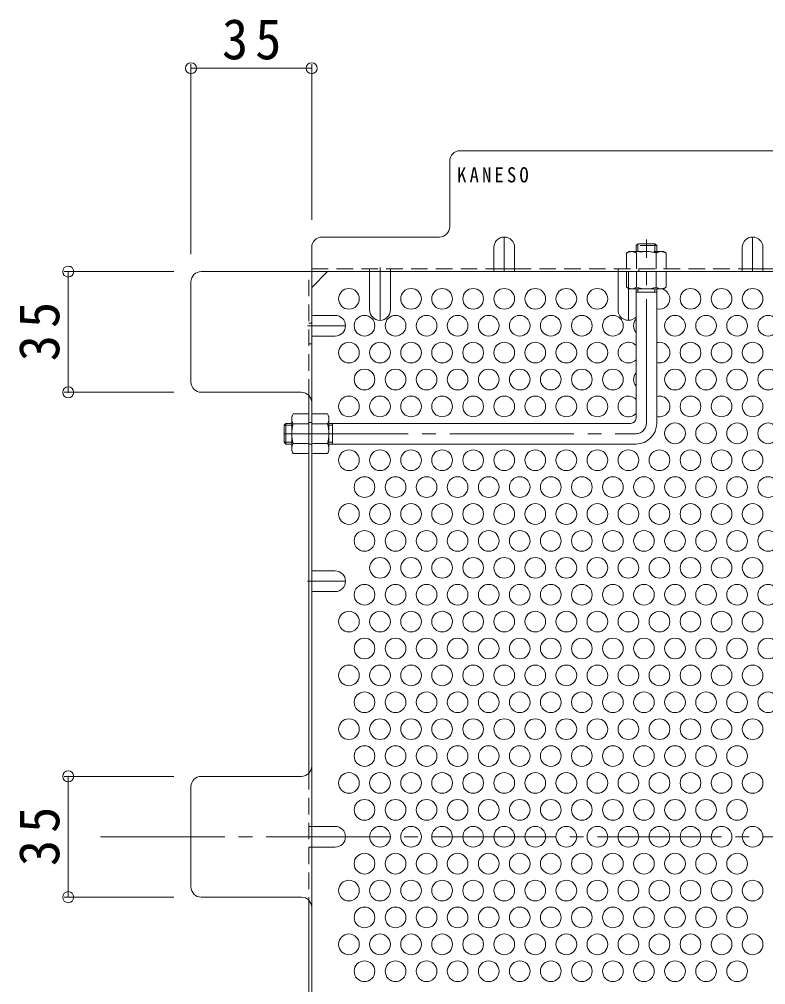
# Model space of a CAD drawing. Units: millimetres at full size, sheet at 1:4; details may follow other scales. Extents: x -860 to 1063, y -1925 to 732.
# Drawn here: x 239.9 to 456.2, y 432.3 to 712.1 of the extents above; entities that cross this region are included whole.
import ezdxf

# ---------------------------------------------------------------- set-up
doc = ezdxf.new("R2010")
doc.units = ezdxf.units.MM
doc.header["$LTSCALE"] = 4
doc.header["$PDMODE"] = 32
doc.header["$PDSIZE"] = 3.2
for name, pattern in [('CHAIN1', [8, 5, -1, 1, -1]), ('CHAIN2', [12, 9, -1, 1, -1]), ('DASHED1', [1.8, 1.2, -0.6])]:
    doc.linetypes.add(name, pattern=pattern)
for name, color, linetype, lineweight in [('A-1_躯体', 3, 'Continuous', 9), ('A-4_その他', 7, 'Continuous', 9), ('A-5_文字', 7, 'Continuous', 9), ('A-6_寸法', 2, 'Continuous', 9), ('A-7_ハッチ', 2, 'Continuous', 9), ('A-8_記号', 2, 'Continuous', 9), ('A-9_ｸｳﾁｮｳｷ', 2, 'Continuous', 9)]:
    doc.layers.add(name, color=color, linetype=linetype, lineweight=lineweight)
doc.styles.add('ＭＳ ゴシック', font='')
doc.styles.get('ＭＳ ゴシック').set_extended_font_data('MS Gothic')

msp = doc.modelspace()

# ---------------------------------------------------------------- linework, layer by layer
at = {"layer": 'A-1_躯体', "linetype": 'DASHED1'}
for p, q in [((418.638, 646.462), (419.138, 646.962)), ((418.638, 646.462), (418.638, 644.762)), ((424.638, 646.462), (418.638, 646.462)), ((419.138, 644.762), (419.138, 646.962)), ((424.138, 644.762), (424.138, 646.962)), ((424.638, 646.462), (424.638, 644.762))]:
    msp.add_line(p, q, dxfattribs=at)
at = {"layer": 'A-1_躯体', "linetype": 'CHAIN2'}
for p, q in [((421.638, 594.962), (421.638, 648.194)), ((316.638, 591.962), (418.638, 591.962))]:
    msp.add_line(p, q, dxfattribs=at)
at = {"layer": 'A-1_躯体'}
for p, q in [((418.638, 596.462), (418.638, 633.962)), ((424.638, 632.962), (418.638, 632.962)), ((419.138, 632.962), (419.138, 633.962)), ((424.138, 632.962), (424.138, 633.962)), ((424.638, 594.962), (424.638, 633.962)), ((318.838, 594.462), (316.638, 594.462)), ((317.138, 594.962), (318.838, 594.962)), ((317.138, 594.962), (317.138, 588.962)), ((329.638, 594.962), (417.138, 594.962)), ((330.638, 594.462), (329.638, 594.462)), ((330.638, 594.962), (330.638, 588.962)), ((318.838, 589.462), (316.638, 589.462)), ((317.138, 588.962), (316.638, 589.462)), ((317.138, 588.962), (318.838, 588.962)), ((330.638, 589.462), (329.638, 589.462)), ((329.638, 588.962), (418.638, 588.962))]:
    msp.add_line(p, q, dxfattribs=at)
at = {"layer": 'A-1_躯体', "linetype": 'DASHED1'}
msp.add_lwpolyline([(424.638, 646.462), (424.138, 646.962), (419.138, 646.962)], dxfattribs=at)
at = {"layer": 'A-1_躯体'}
msp.add_lwpolyline([(317.138, 594.962), (316.638, 594.462), (316.638, 589.462)], dxfattribs=at)
for centre, radius in [((417.138, 596.462), 1.5), ((418.638, 594.962), 6)]:
    msp.add_arc(centre, radius, 270, 0, dxfattribs=at)
at = {"layer": 'A-1_躯体', "linetype": 'CHAIN2'}
msp.add_arc((418.638, 594.962), 3, 270, 0, dxfattribs=at)
at = {"layer": 'A-4_その他'}
for p, q in [((289.635, 699.074), (289.635, 643.962)), ((289.635, 697.874), (324.638, 697.874)), ((324.638, 699.074), (324.638, 653.962)), ((252.864, 638.962), (284.635, 638.962)), ((254.064, 638.962), (254.064, 603.961)), ((252.864, 603.961), (284.635, 603.961)), ((252.864, 492.659), (284.635, 492.659)), ((254.064, 492.659), (254.064, 457.658)), ((252.864, 457.658), (284.635, 457.658))]:
    msp.add_line(p, q, dxfattribs=at)
for p in [(289.635, 697.874), (324.638, 697.874), (254.064, 638.962), (254.064, 603.961), (254.064, 492.659), (254.064, 457.658)]:
    msp.add_point(p, dxfattribs=at)
at = {"layer": 'A-6_寸法'}
for centre in [(335.438, 631.043), (353.438, 631.043), (362.438, 631.043), (371.438, 631.043), (380.438, 631.043), (389.438, 631.043), (398.438, 631.043), (407.438, 631.043), (434.438, 631.043), (443.438, 631.043), (452.438, 631.043), (339.938, 623.248), (348.938, 623.248), (357.938, 623.248), (366.938, 623.248), (375.938, 623.248), (384.938, 623.248), (393.938, 623.248), (402.938, 623.248), (411.938, 623.248), (429.938, 623.248), (438.938, 623.248), (447.938, 623.248), (456.938, 623.248), (335.438, 615.454), (344.438, 615.454), (353.438, 615.454), (362.438, 615.454), (371.438, 615.454), (380.438, 615.454), (389.438, 615.454), (398.438, 615.454), (407.438, 615.454), (434.438, 615.454), (443.438, 615.454), (452.438, 615.454), (339.938, 607.66), (348.938, 607.66), (357.938, 607.66), (366.938, 607.66), (375.938, 607.66), (384.938, 607.66), (393.938, 607.66), (402.938, 607.66), (411.938, 607.66), (429.938, 607.66), (438.938, 607.66), (447.938, 607.66), (456.938, 607.66), (335.438, 599.866), (344.438, 599.866), (353.438, 599.866), (362.438, 599.866), (371.438, 599.866), (380.438, 599.866), (389.438, 599.866), (398.438, 599.866), (407.438, 599.866), (434.438, 599.866), (443.438, 599.866), (452.438, 599.866), (429.938, 592.072), (438.938, 592.072), (447.938, 592.072), (456.938, 592.072), (335.438, 584.277), (344.438, 584.277), (353.438, 584.277), (362.438, 584.277), (371.438, 584.277), (380.438, 584.277), (389.438, 584.277), (398.438, 584.277), (407.438, 584.277), (416.438, 584.277), (425.438, 584.277), (434.438, 584.277), (443.438, 584.277), (452.438, 584.277), (339.938, 576.483), (348.938, 576.483), (357.938, 576.483), (366.938, 576.483), (375.938, 576.483), (384.938, 576.483), (393.938, 576.483), (402.938, 576.483), (411.938, 576.483), (420.938, 576.483), (429.938, 576.483), (438.938, 576.483), (447.938, 576.483), (456.938, 576.483), (335.438, 568.689), (344.438, 568.689), (353.438, 568.689), (362.438, 568.689), (371.438, 568.689), (380.438, 568.689), (389.438, 568.689), (398.438, 568.689), (407.438, 568.689), (416.438, 568.689), (425.438, 568.689), (434.438, 568.689), (443.438, 568.689), (452.438, 568.689), (339.938, 560.895), (348.938, 560.895), (357.938, 560.895), (366.938, 560.895), (375.938, 560.895), (384.938, 560.895), (393.938, 560.895), (402.938, 560.895), (411.938, 560.895), (420.938, 560.895), (429.938, 560.895), (438.938, 560.895), (447.938, 560.895), (456.938, 560.895), (344.438, 553.1), (353.438, 553.1), (362.438, 553.1), (371.438, 553.1), (380.438, 553.1), (389.438, 553.1), (398.438, 553.1), (407.438, 553.1), (416.438, 553.1), (425.438, 553.1), (434.438, 553.1), (443.438, 553.1), (452.438, 553.1), (339.938, 545.306), (348.938, 545.306), (357.938, 545.306), (366.938, 545.306), (375.938, 545.306), (384.938, 545.306), (393.938, 545.306), (402.938, 545.306), (411.938, 545.306), (420.938, 545.306), (429.938, 545.306), (438.938, 545.306), (447.938, 545.306), (456.938, 545.306), (335.438, 537.512), (344.438, 537.512), (353.438, 537.512), (362.438, 537.512), (371.438, 537.512), (380.438, 537.512), (389.438, 537.512), (398.438, 537.512), (407.438, 537.512), (416.438, 537.512), (425.438, 537.512), (434.438, 537.512), (443.438, 537.512), (452.438, 537.512), (339.938, 529.718), (348.938, 529.718), (357.938, 529.718), (366.938, 529.718), (375.938, 529.718), (384.938, 529.718), (393.938, 529.718), (402.938, 529.718), (411.938, 529.718), (420.938, 529.718), (429.938, 529.718), (438.938, 529.718), (447.938, 529.718), (456.938, 529.718), (335.438, 521.924), (344.438, 521.924), (353.438, 521.924), (362.438, 521.924), (371.438, 521.924), (380.438, 521.924), (389.438, 521.924), (398.438, 521.924), (407.438, 521.924), (416.438, 521.924), (425.438, 521.924), (434.438, 521.924), (443.438, 521.924), (452.438, 521.924), (339.938, 514.129), (348.938, 514.129), (357.938, 514.129), (366.938, 514.129), (375.938, 514.129), (384.938, 514.129), (393.938, 514.129), (402.938, 514.129), (411.938, 514.129), (420.938, 514.129), (429.938, 514.129), (438.938, 514.129), (447.938, 514.129), (456.938, 514.129), (335.438, 506.335), (344.438, 506.335), (353.438, 506.335), (362.438, 506.335), (371.438, 506.335), (380.438, 506.335), (389.438, 506.335), (398.438, 506.335), (407.438, 506.335), (416.438, 506.335), (425.438, 506.335), (434.438, 506.335), (443.438, 506.335), (452.438, 506.335), (339.938, 498.541), (348.938, 498.541), (357.938, 498.541), (366.938, 498.541), (375.938, 498.541), (384.938, 498.541), (393.938, 498.541), (402.938, 498.541), (411.938, 498.541), (420.938, 498.541), (429.938, 498.541), (438.938, 498.541), (447.938, 498.541), (335.438, 490.747), (344.438, 490.747), (353.438, 490.747), (362.438, 490.747), (371.438, 490.747), (380.438, 490.747), (389.438, 490.747), (398.438, 490.747), (407.438, 490.747), (416.438, 490.747), (425.438, 490.747), (434.438, 490.747), (443.438, 490.747), (452.438, 490.747), (339.938, 482.952), (348.938, 482.952), (357.938, 482.952), (366.938, 482.952), (375.938, 482.952), (384.938, 482.952), (393.938, 482.952), (402.938, 482.952), (411.938, 482.952), (420.938, 482.952), (429.938, 482.952), (438.938, 482.952), (447.938, 482.952), (344.438, 475.158), (353.438, 475.158), (362.438, 475.158), (371.438, 475.158), (380.438, 475.158), (389.438, 475.158), (398.438, 475.158), (407.438, 475.158), (416.438, 475.158), (425.438, 475.158), (434.438, 475.158), (443.438, 475.158), (452.438, 475.158), (339.938, 467.364), (348.938, 467.364), (357.938, 467.364), (366.938, 467.364), (375.938, 467.364), (384.938, 467.364), (393.938, 467.364), (402.938, 467.364), (411.938, 467.364), (420.938, 467.364), (429.938, 467.364), (438.938, 467.364), (447.938, 467.364), (335.438, 459.57), (344.438, 459.57), (353.438, 459.57), (362.438, 459.57), (371.438, 459.57), (380.438, 459.57), (389.438, 459.57), (398.438, 459.57), (407.438, 459.57), (416.438, 459.57), (425.438, 459.57), (434.438, 459.57), (443.438, 459.57), (452.438, 459.57), (339.938, 451.775), (348.938, 451.775), (357.938, 451.775), (366.938, 451.775), (375.938, 451.775), (384.938, 451.775), (393.938, 451.775), (402.938, 451.775), (411.938, 451.775), (420.938, 451.775), (429.938, 451.775), (438.938, 451.775), (447.938, 451.775), (335.438, 443.981), (344.438, 443.981), (353.438, 443.981), (362.438, 443.981), (371.438, 443.981), (380.438, 443.981), (389.438, 443.981), (398.438, 443.981), (407.438, 443.981), (416.438, 443.981), (425.438, 443.981), (434.438, 443.981), (443.438, 443.981), (452.438, 443.981), (339.938, 436.187), (348.938, 436.187), (357.938, 436.187), (366.938, 436.187), (375.938, 436.187), (384.938, 436.187), (393.938, 436.187), (402.938, 436.187), (411.938, 436.187), (420.938, 436.187), (429.938, 436.187), (438.938, 436.187), (447.938, 436.187)]:
    msp.add_circle(centre, 3, dxfattribs=at)
for centre, start, end in [((425.438, 631.043), 254.53399, 76.64902), ((420.938, 623.248), 140.0555, 219.9445), ((416.438, 615.454), 42.83343, 317.16657), ((425.438, 615.454), 254.53399, 105.46601), ((420.938, 607.66), 140.0555, 219.9445), ((416.438, 599.866), 42.83343, 317.16657), ((425.438, 599.866), 254.53399, 105.46601)]:
    msp.add_arc(centre, 3, start, end, dxfattribs=at)
at = {"layer": 'A-7_ハッチ'}
for p, q in [((609.237, 673.962), (367.639, 673.962)), ((364.639, 651.962), (364.639, 670.962)), ((327.638, 648.962), (361.639, 648.962)), ((324.638, 645.962), (324.638, 304.355)), ((292.635, 638.962), (684.242, 638.962)), ((324.638, 634.349), (329.25, 638.962)), ((377.438, 639.762), (383.438, 639.762)), ((449.438, 639.762), (455.438, 639.762)), ((289.635, 606.961), (289.635, 635.962)), ((321.638, 603.961), (292.635, 603.961)), ((323.838, 603), (323.838, 493.619)), ((321.638, 492.659), (292.635, 492.659)), ((289.635, 460.658), (289.635, 489.659)), ((321.638, 457.658), (292.635, 457.658)), ((323.838, 347.316), (323.838, 456.697))]:
    msp.add_line(p, q, dxfattribs=at)
at = {"layer": 'A-7_ハッチ', "linetype": 'DASHED1'}
for p, q in [((323.838, 603), (323.838, 638.962)), ((324.638, 639.762), (377.438, 639.762)), ((341.438, 638.962), (341.438, 639.762)), ((347.438, 638.962), (347.438, 639.762)), ((383.438, 639.762), (449.438, 639.762)), ((413.438, 638.962), (413.438, 639.762)), ((419.438, 638.962), (419.438, 639.762)), ((455.438, 639.762), (521.438, 639.762)), ((324.638, 623.969), (323.838, 623.969)), ((324.638, 617.969), (323.838, 617.969)), ((323.838, 595.162), (324.638, 595.162)), ((323.838, 588.962), (324.638, 588.962)), ((323.838, 493.619), (323.838, 456.697)), ((324.638, 478.158), (323.838, 478.158)), ((324.638, 472.158), (323.838, 472.158))]:
    msp.add_line(p, q, dxfattribs=at)
at = {"layer": 'A-7_ハッチ', "linetype": 'CHAIN2'}
msp.add_line((263.438, 475.158), (713.438, 475.158), dxfattribs=at)
at = {"layer": 'A-7_ハッチ'}
for centre, start, end in [((367.639, 670.962), 90, 180), ((361.639, 651.962), 270, 0), ((327.638, 645.962), 90, 180), ((292.635, 635.962), 90, 180), ((292.635, 606.961), 180, 270), ((321.638, 600.961), 0, 90), ((321.638, 495.659), 270, 0), ((292.635, 489.659), 90, 180), ((292.635, 460.658), 180, 270), ((321.638, 454.658), 0, 90)]:
    msp.add_arc(centre, 3, start, end, dxfattribs=at)
at = {"layer": 'A-8_記号', "linetype": 'CHAIN1'}
for p, q in [((380.438, 638.962), (380.438, 648.962)), ((452.438, 638.962), (452.438, 648.962)), ((344.438, 640.162), (344.438, 624.812)), ((416.438, 638.962), (416.438, 624.812)), ((323.438, 623.248), (334.438, 623.248)), ((323.438, 549.203), (334.438, 549.203)), ((321.931, 475.158), (334.438, 475.158))]:
    msp.add_line(p, q, dxfattribs=at)
at = {"layer": 'A-8_記号'}
for p, q in [((377.438, 645.962), (377.438, 638.962)), ((383.438, 645.962), (383.438, 638.962)), ((449.438, 645.962), (449.438, 638.962)), ((455.438, 645.962), (455.438, 638.962)), ((341.438, 627.812), (341.438, 638.962)), ((347.438, 627.812), (347.438, 638.962)), ((413.438, 627.812), (413.438, 638.962)), ((331.438, 626.248), (324.638, 626.248)), ((331.438, 620.248), (324.638, 620.248)), ((331.438, 552.203), (324.638, 552.203)), ((331.438, 546.203), (324.638, 546.203)), ((331.438, 478.158), (324.638, 478.158)), ((331.438, 472.158), (324.638, 472.158))]:
    msp.add_line(p, q, dxfattribs=at)
for centre, start, end in [((380.438, 645.962), 0, 180), ((452.438, 645.962), 0, 180), ((344.438, 627.812), 180, 0), ((416.438, 627.812), 180, 317.16657), ((331.438, 623.248), 270, 90), ((331.438, 549.203), 270, 90), ((331.438, 475.158), 270, 90)]:
    msp.add_arc(centre, 3, start, end, dxfattribs=at)
at = {"layer": 'A-9_ｸｳﾁｮｳｷ', "linetype": 'DASHED1'}
for p, q in [((416.638, 644.762), (415.888, 644.329)), ((415.888, 639.762), (415.888, 644.329)), ((416.638, 644.762), (426.638, 644.762)), ((418.775, 644.329), (418.775, 639.762)), ((424.501, 644.329), (424.501, 639.762)), ((426.638, 644.762), (427.388, 644.329)), ((427.388, 639.762), (427.388, 644.329))]:
    msp.add_line(p, q, dxfattribs=at)
at = {"layer": 'A-9_ｸｳﾁｮｳｷ'}
for p, q in [((415.888, 638.962), (415.888, 634.395)), ((418.775, 634.395), (418.775, 638.962)), ((424.501, 634.395), (424.501, 638.962)), ((427.388, 638.962), (427.388, 634.395)), ((416.638, 633.962), (415.888, 634.395)), ((426.638, 633.962), (416.638, 633.962)), ((426.638, 633.962), (427.388, 634.395)), ((318.838, 596.962), (319.271, 597.712)), ((318.838, 596.962), (318.838, 586.962)), ((323.838, 597.712), (319.271, 597.712)), ((323.838, 597.712), (323.838, 586.212)), ((324.638, 597.712), (329.205, 597.712)), ((324.638, 597.712), (324.638, 586.212)), ((329.638, 596.962), (329.205, 597.712)), ((329.638, 596.962), (329.638, 586.962)), ((319.271, 594.825), (323.838, 594.825)), ((329.205, 594.825), (324.638, 594.825)), ((319.271, 589.098), (323.838, 589.098)), ((329.205, 589.098), (324.638, 589.098)), ((318.838, 586.962), (319.271, 586.212)), ((323.838, 586.212), (319.271, 586.212)), ((324.638, 586.212), (329.205, 586.212)), ((329.638, 586.962), (329.205, 586.212))]:
    msp.add_line(p, q, dxfattribs=at)
at = {"layer": 'A-9_ｸｳﾁｮｳｷ', "linetype": 'DASHED1'}
for centre, radius, start, end in [((417.533, 641.48), 3.29, 93.92075, 120), ((417.298, 642.027), 2.735, 57.31491, 89.78969), ((421.638, 635.079), 9.683, 72.79973, 107.20026), ((425.978, 642.027), 2.735, 90.2103, 122.68507), ((425.743, 641.48), 3.29, 59.99998, 86.07924)]:
    msp.add_arc(centre, radius, start, end, dxfattribs=at)
at = {"layer": 'A-9_ｸｳﾁｮｳｷ'}
for centre, radius, start, end in [((417.533, 637.244), 3.29, 239.99998, 266.07924), ((417.298, 636.696), 2.735, 270.2103, 302.68507), ((421.638, 643.644), 9.683, 252.79973, 287.20026), ((425.978, 636.696), 2.735, 237.31491, 269.78969), ((425.743, 637.244), 3.29, 273.92075, 300), ((322.12, 596.067), 3.29, 150, 176.07925), ((321.573, 596.302), 2.735, 180.21031, 212.68509), ((326.356, 596.067), 3.29, 3.92075, 30), ((326.903, 596.302), 2.735, 327.31491, 359.78969), ((328.521, 591.962), 9.683, 162.79974, 197.20027), ((319.955, 591.962), 9.683, 342.79973, 17.20026), ((321.573, 587.622), 2.735, 147.31493, 179.7897), ((322.12, 587.856), 3.29, 183.92076, 210.00002), ((326.903, 587.622), 2.735, 0.2103, 32.68507), ((326.356, 587.856), 3.29, 329.99998, 356.07924)]:
    msp.add_arc(centre, radius, start, end, dxfattribs=at)

# ---------------------------------------------------------------- texts
at = {"layer": 'A-4_その他', "color": 2, "insert": (298.636, 700.274), "char_height": 11.73, "attachment_point": 7, "style": 'ＭＳ ゴシック'}
msp.add_mtext('\\T1.27;\\W0.95;35', dxfattribs=at)
at = {"layer": 'A-4_その他', "color": 2, "char_height": 11.73, "attachment_point": 7, "rotation": 90, "style": 'ＭＳ ゴシック'}
for insert in [(251.664, 612.961), (251.664, 466.658)]:
    msp.add_mtext('\\T1.27;\\W0.95;35', dxfattribs=dict(at, insert=insert))
at = {"layer": 'A-5_文字', "color": 6, "insert": (366.795, 664.712), "char_height": 4.399, "attachment_point": 7, "style": 'ＭＳ ゴシック'}
msp.add_mtext('\\T1.34;\\W0.9;KANESO', dxfattribs=at)

doc.saveas('drawing.dxf')
